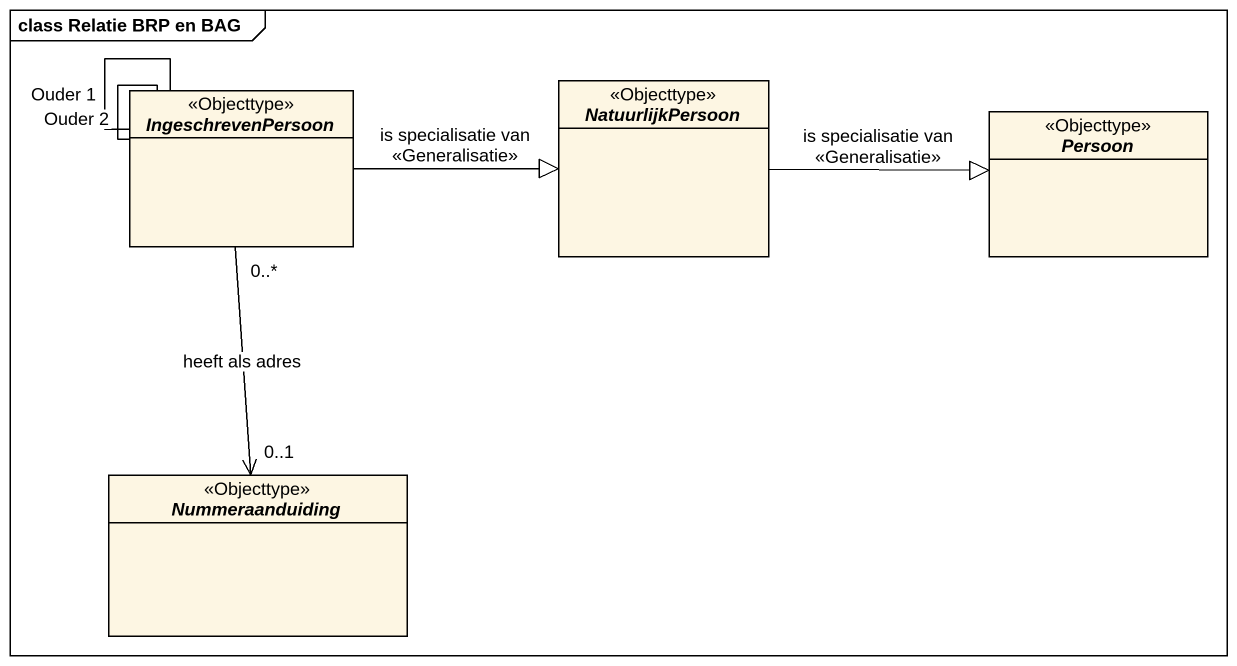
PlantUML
@startuml
mainframe class Relatie BRP en BAG
hide circle
hide empty members
abstract class IngeschrevenPersoon <<Objecttype>>
abstract class NatuurlijkPersoon <<Objecttype>>
abstract class Persoon <<Objecttype>>
abstract class Nummeraanduiding <<Objecttype>>
IngeschrevenPersoon -- IngeschrevenPersoon : Ouder 1
IngeschrevenPersoon -- IngeschrevenPersoon : Ouder 2
IngeschrevenPersoon -right-|> NatuurlijkPersoon : is specialisatie van\n<<Generalisatie>>
IngeschrevenPersoon "0..*" --> "0..1" Nummeraanduiding : heeft als adres
NatuurlijkPersoon -right-|> Persoon : is specialisatie van\n<<Generalisatie>>
@enduml
